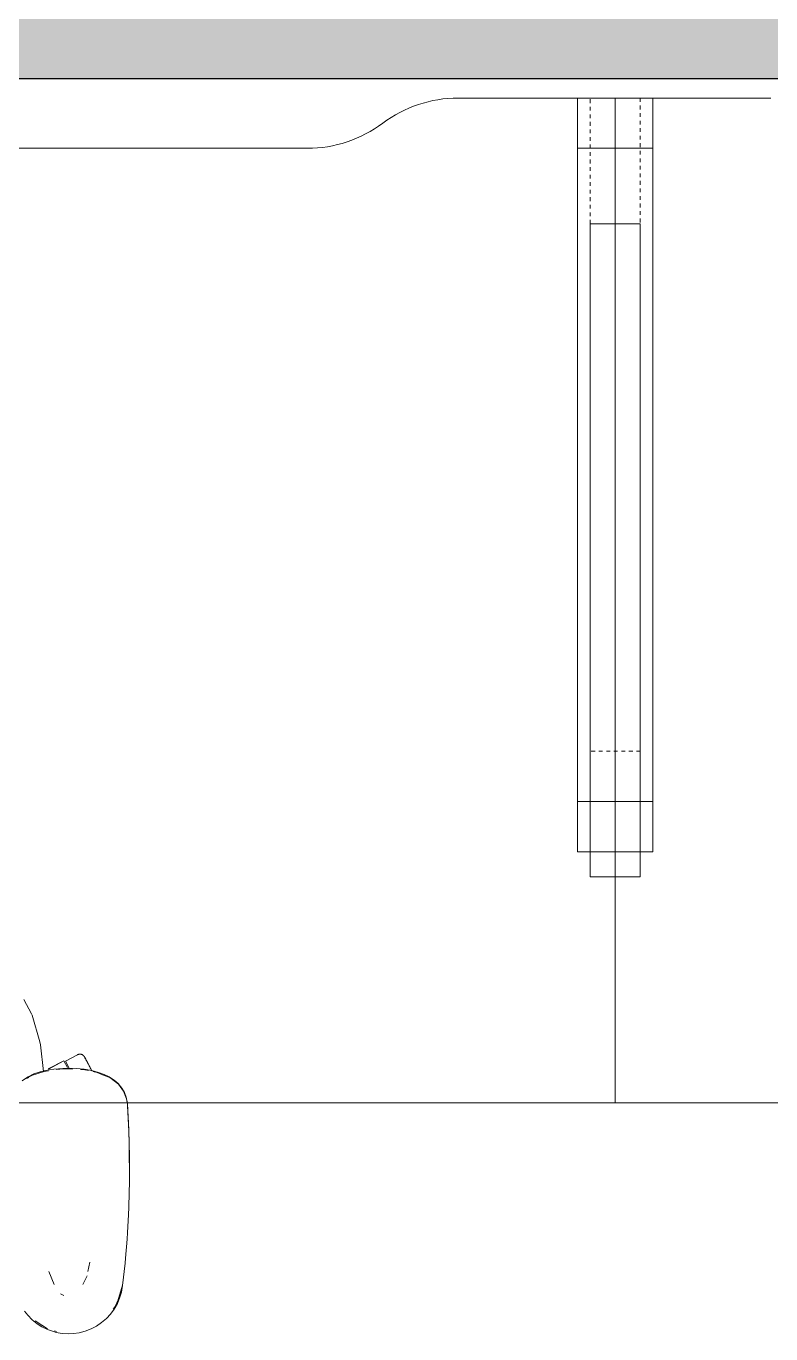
# Model space of a CAD drawing. Header units: millimetres. Extents: x 155927 to 295199, y -4084 to 97293.
# Drawn here: x 166177 to 166770, y 23233 to 24274 of the extents above; entities that cross this region are included whole.
import ezdxf

# ---------------------------------------------------------------- set-up
doc = ezdxf.new("R2010")
doc.units = ezdxf.units.MM
doc.header["$MEASUREMENT"] = 0
doc.linetypes.add('Dash', pattern=[6, 3, -3])
for name, color, linetype, lineweight in [('A-WALL-PATT', 7, 'CONTINUOUS', 9), ('G-IMPT', 8, 'CONTINUOUS', 9), ('I-FURN', 8, 'CONTINUOUS', 9), ('I-FURN-HDLN', 8, 'Dash', 9), ('I-WALL', 7, 'CONTINUOUS', 9)]:
    doc.layers.add(name, color=color, linetype=linetype, lineweight=lineweight)

msp = doc.modelspace()

# ---------------------------------------------------------------- hatches: boundary and pattern name
at = {"layer": 'A-WALL-PATT'}
msp.add_hatch(color=256, dxfattribs=at).paths.add_polyline_path([(169500.8, 24232.6), (169500.8, 24334.6), (163796.8, 24334.6), (163796.8, 24232.6), (169143.3, 24232.6)], flags=0)

# ---------------------------------------------------------------- linework, layer by layer
at = {"layer": 'G-IMPT'}
for p, q in [((166181.1, 23488), (166175.1, 23499.2)), ((166181.7, 23486.9), (166181.1, 23488)), ((166187.7, 23465.5), (166181.7, 23486.9)), ((166187.7, 23465.5), (166188.4, 23463.3)), ((166190.8, 23442), (166188.4, 23463.3)), ((166192.1, 23442.7), (166198.9, 23443.8)), ((166206.2, 23444.4), (166198.9, 23443.8)), ((166203.6, 23443.9), (166200.8, 23443.5)), ((166203.6, 23443.9), (166210.7, 23444.1)), ((166206.2, 23444.4), (166210.7, 23444.5)), ((166210.7, 23444.5), (166217.1, 23444.3)), ((166213.8, 23443.9), (166210.7, 23444.1)), ((166223.2, 23443.7), (166217.1, 23444.3)), ((166223.2, 23443.7), (166229.1, 23442.7)), ((166173.7, 23434.5), (166177.1, 23436.9)), ((166178.5, 23437.8), (166177.1, 23436.9)), ((166179, 23437.3), (166177.5, 23436.5)), ((166183.1, 23440), (166178.5, 23437.8)), ((166181.9, 23439.1), (166179.4, 23437.6)), ((166191.3, 23442.1), (166181.9, 23439.1)), ((166188.2, 23441.7), (166183.1, 23440)), ((166188.2, 23441.7), (166192.1, 23442.7)), ((166194.6, 23442.6), (166191.3, 23442.1)), ((166223.5, 23443.3), (166220.3, 23443.5)), ((166226.5, 23442.7), (166223.5, 23443.3)), ((166234.6, 23441.3), (166229.1, 23442.7)), ((166233.5, 23441.3), (166230, 23442)), ((166233.5, 23441.3), (166239.1, 23438.9)), ((166234.6, 23441.3), (166239, 23439.7)), ((166243, 23437.7), (166239, 23439.7)), ((166243.5, 23437.1), (166239.1, 23438.9)), ((166243, 23437.7), (166247.1, 23435.1)), ((166250.3, 23431.9), (166243.5, 23437.1)), ((166247.1, 23435.1), (166250.1, 23432.4)), ((166253.2, 23428.7), (166250.1, 23432.4)), ((166254.5, 23426.2), (166250.3, 23431.9)), ((166255.1, 23425.2), (166253.2, 23428.7)), ((166256.9, 23420.1), (166254.5, 23426.2)), ((166255.1, 23425.2), (166256.5, 23421.6)), ((166256.9, 23420.2), (166256.5, 23421.6)), ((166256.9, 23420.2), (166257.4, 23417.8)), ((166256.9, 23420.1), (166257.4, 23416.9)), ((166257.6, 23416.2), (166257.4, 23417.8)), ((166258.7, 23395.6), (166257.6, 23416.2)), ((166258.7, 23394.4), (166257.6, 23416.2)), ((166257.6, 23416.2), (166257.7, 23414.6)), ((166258.7, 23394.4), (166257.7, 23414.6)), ((166259.2, 23374.2), (166258.7, 23395.6)), ((166259, 23384.1), (166258.7, 23395.6)), ((166258.7, 23395.6), (166258.7, 23394.4)), ((166259.2, 23374.2), (166258.7, 23394.4)), ((166259.1, 23354), (166259, 23384.1)), ((166259.2, 23374.2), (166259, 23384.1)), ((166259, 23384.1), (166259.2, 23364.8)), ((166259.1, 23376.3), (166259.1, 23378.2)), ((166259.1, 23374.2), (166259.1, 23376.3)), ((166259.1, 23354), (166259.2, 23374.2)), ((166259.1, 23354), (166259.2, 23364.8)), ((166259.1, 23354), (166258.9, 23345.6)), ((166258.6, 23333.9), (166258.9, 23345.6)), ((166258.7, 23338.7), (166258.8, 23340.7)), ((166258.8, 23340.7), (166258.8, 23342.2)), ((166258.6, 23333.9), (166258.3, 23327.8)), ((166257.5, 23313.7), (166258.3, 23327.8)), ((166257.2, 23308.6), (166255.9, 23293.5)), ((166257.2, 23308.6), (166257.5, 23313.7)), ((166256.5, 23300.4), (166256.4, 23298.7)), ((166227.7, 23290.2), (166226.1, 23282.8)), ((166255.6, 23289.4), (166253.7, 23271.5)), ((166255.9, 23293.5), (166255.6, 23289.4)), ((166195, 23282.7), (166199.1, 23272.3)), ((166222.1, 23272.4), (166225.4, 23279.2)), ((166253.7, 23272), (166249.8, 23259.5)), ((166249.8, 23259.5), (166252.8, 23268.7)), ((166251.6, 23263), (166253.5, 23271.4)), ((166253.7, 23272), (166252.8, 23268.7)), ((166253.7, 23271.5), (166252.8, 23266.4)), ((166204.7, 23264.8), (166204.2, 23265.1)), ((166206.9, 23263.7), (166204.7, 23264.8)), ((166249.5, 23257.3), (166247, 23252.9)), ((166251.6, 23263), (166247.9, 23255)), ((166249.5, 23257.3), (166251.3, 23261.6)), ((166251.3, 23261.6), (166252.8, 23266.4)), ((166178.2, 23247.9), (166175.6, 23251.2)), ((166181.8, 23244.3), (166178.2, 23247.9)), ((166244, 23248.8), (166240.8, 23245.4)), ((166244, 23248.8), (166247, 23252.9)), ((166246.3, 23252.9), (166247.9, 23255)), ((166181.8, 23244.3), (166185.8, 23241.1)), ((166193.9, 23237.2), (166184, 23243.5)), ((166190.2, 23239.4), (166184, 23243.5)), ((166189.3, 23238.8), (166185.8, 23241.1)), ((166193.8, 23236.6), (166189.3, 23238.8)), ((166193.9, 23237.2), (166190.2, 23239.4)), ((166193.8, 23236.6), (166198.6, 23234.9)), ((166199.4, 23235.6), (166201.1, 23235)), ((166228.7, 23237), (166223.9, 23235.2)), ((166232.8, 23239.2), (166228.7, 23237)), ((166232.8, 23239.2), (166237, 23242.1)), ((166237, 23242.1), (166240.8, 23245.4)), ((166200.7, 23234.3), (166198.6, 23234.9)), ((166205.7, 23233.4), (166200.7, 23234.3)), ((166210.7, 23233.1), (166205.7, 23233.4)), ((166210.7, 23233.1), (166214.6, 23233.3)), ((166219.1, 23233.9), (166214.6, 23233.3)), ((166219.1, 23233.9), (166223.9, 23235.2))]:
    msp.add_line(p, q, dxfattribs=at)
at = {"layer": 'I-FURN'}
for p, q in [((166645.7, 24216.9), (166520.7, 24216.9)), ((166520.7, 24216.9), (166645.7, 24216.9)), ((166615.7, 23616.9), (166615.7, 24216.9)), ((166615.7, 24216.9), (166615.7, 24176.9)), ((166615.7, 24216.9), (166675.7, 24216.9)), ((166615.7, 24216.9), (166675.7, 24216.9)), ((166645.7, 23416.9), (166645.7, 24216.9)), ((166645.7, 24216.9), (166645.7, 23416.9)), ((166645.7, 24216.9), (166645.7, 23416.9)), ((166769.6, 24216.9), (166645.7, 24216.9)), ((166645.7, 24216.9), (166769.6, 24216.9)), ((166645.7, 23416.9), (166645.7, 24216.9)), ((166675.7, 24176.9), (166675.7, 24216.9)), ((166675.7, 24216.9), (166675.7, 23616.9)), ((166400.7, 24176.9), (165697, 24176.9)), ((165697, 24176.9), (166400.7, 24176.9)), ((166615.7, 24176.9), (166615.7, 23656.9)), ((166615.7, 24176.9), (166675.7, 24176.9)), ((166615.7, 24176.9), (166675.7, 24176.9)), ((166675.7, 23656.9), (166675.7, 24176.9)), ((166665.7, 24116.9), (166625.7, 24116.9)), ((166625.7, 24116.9), (166625.7, 23616.9)), ((166665.7, 23616.9), (166665.7, 24116.9)), ((166615.7, 23656.9), (166615.7, 23616.9)), ((166615.7, 23656.9), (166625.7, 23656.9)), ((166615.7, 23656.9), (166675.7, 23656.9)), ((166665.7, 23656.9), (166675.7, 23656.9)), ((166675.7, 23616.9), (166675.7, 23656.9)), ((166615.7, 23616.9), (166625.7, 23616.9)), ((166675.7, 23616.9), (166615.7, 23616.9)), ((166625.7, 23616.9), (166625.7, 23596.9)), ((166665.7, 23616.9), (166675.7, 23616.9)), ((166665.7, 23596.9), (166665.7, 23616.9)), ((166625.7, 23596.9), (166665.7, 23596.9)), ((166217.9, 23455.3), (166208.2, 23450.2)), ((166217.9, 23455.3), (166218, 23455.4)), ((166218, 23455.4), (166218.2, 23455.5)), ((166218.2, 23455.5), (166218.3, 23455.5)), ((166218.3, 23455.5), (166218.5, 23455.6)), ((166218.5, 23455.6), (166218.6, 23455.6)), ((166218.6, 23455.6), (166218.8, 23455.7)), ((166218.8, 23455.7), (166218.9, 23455.7)), ((166218.9, 23455.7), (166219.1, 23455.7)), ((166219.1, 23455.7), (166219.2, 23455.8)), ((166219.2, 23455.8), (166219.4, 23455.8)), ((166219.4, 23455.8), (166219.6, 23455.8)), ((166219.6, 23455.8), (166219.7, 23455.8)), ((166219.7, 23455.8), (166219.9, 23455.8)), ((166219.9, 23455.8), (166220, 23455.8)), ((166220, 23455.8), (166220.2, 23455.8)), ((166220.2, 23455.8), (166220.4, 23455.8)), ((166220.4, 23455.8), (166220.5, 23455.7)), ((166220.5, 23455.7), (166220.7, 23455.7)), ((166220.7, 23455.7), (166220.8, 23455.7)), ((166220.8, 23455.7), (166221, 23455.6)), ((166221, 23455.6), (166221.1, 23455.6)), ((166221.1, 23455.6), (166221.3, 23455.5)), ((166221.3, 23455.5), (166221.4, 23455.4)), ((166221.4, 23455.4), (166221.6, 23455.4)), ((166221.6, 23455.4), (166221.7, 23455.3)), ((166221.7, 23455.3), (166221.9, 23455.2)), ((166221.9, 23455.2), (166222, 23455.1)), ((166222, 23455.1), (166222.1, 23455)), ((166222.1, 23455), (166222.3, 23454.9)), ((166222.3, 23454.9), (166222.4, 23454.8)), ((166222.4, 23454.8), (166222.5, 23454.7)), ((166222.5, 23454.7), (166222.6, 23454.6)), ((166222.6, 23454.6), (166222.7, 23454.5)), ((166222.7, 23454.5), (166222.8, 23454.4)), ((166222.8, 23454.4), (166222.9, 23454.2)), ((166222.9, 23454.2), (166223, 23454.1)), ((166223, 23454.1), (166223.1, 23454)), ((166206.9, 23450.5), (166194.5, 23444)), ((166194.6, 23443.8), (166207, 23450.4)), ((166194.6, 23443.7), (166194.6, 23443.8)), ((166207, 23450.4), (166209.8, 23445.1)), ((166208.2, 23450.2), (166211.2, 23444.5)), ((166223.1, 23454), (166223.2, 23453.8)), ((166223.2, 23453.8), (166223.3, 23453.7)), ((166223.3, 23453.7), (166223.3, 23453.7)), ((166223.3, 23453.7), (166223.3, 23453.6)), ((166223.3, 23453.6), (166223.3, 23453.7)), ((166223.3, 23453.7), (166223.3, 23453.7)), ((166223.3, 23453.6), (166223.4, 23453.6)), ((166223.4, 23453.5), (166223.3, 23453.6)), ((166223.4, 23453.6), (166223.4, 23453.5)), ((166223.4, 23453.5), (166223.5, 23453.3)), ((166223.5, 23453.4), (166223.4, 23453.5)), ((166223.5, 23453.2), (166223.5, 23453.4)), ((166223.5, 23453.3), (166223.6, 23453.2)), ((166223.6, 23453), (166223.5, 23453.2)), ((166223.6, 23453.2), (166223.7, 23452.9)), ((166223.8, 23452.8), (166223.6, 23453)), ((166223.7, 23452.9), (166223.8, 23452.7)), ((166223.9, 23452.5), (166223.8, 23452.8)), ((166223.8, 23452.7), (166224, 23452.4)), ((166224.1, 23452.2), (166223.9, 23452.5)), ((166224, 23452.4), (166224.2, 23452)), ((166224.3, 23451.9), (166224.1, 23452.2)), ((166224.2, 23452), (166224.4, 23451.7)), ((166224.5, 23451.5), (166224.3, 23451.9)), ((166224.4, 23451.7), (166224.6, 23451.3)), ((166224.7, 23451), (166224.5, 23451.5)), ((166224.6, 23451.3), (166224.8, 23450.8)), ((166225, 23450.6), (166224.7, 23451)), ((166224.8, 23450.8), (166225.1, 23450.3)), ((166225.2, 23450.1), (166225, 23450.6)), ((166225.1, 23450.3), (166225.4, 23449.8)), ((166225.5, 23449.5), (166225.2, 23450.1)), ((166225.4, 23449.8), (166225.7, 23449.3)), ((166225.8, 23449), (166225.5, 23449.5)), ((166225.7, 23449.3), (166226, 23448.7)), ((166226.1, 23448.4), (166225.8, 23449)), ((166226.5, 23447.7), (166226.1, 23448.4)), ((166226.8, 23447.1), (166226.5, 23447.7)), ((166227.2, 23446.4), (166226.8, 23447.1)), ((166227.6, 23445.6), (166227.2, 23446.4)), ((166228, 23444.9), (166227.6, 23445.6)), ((166228.4, 23444.1), (166228, 23444.9)), ((166228.8, 23443.3), (166228.4, 23444.1)), ((166229.3, 23442.5), (166228.8, 23443.3)), ((165245.7, 23416.9), (166645.7, 23416.9)), ((166645.7, 23416.9), (165245.7, 23416.9)), ((166645.7, 23416.9), (168045.7, 23416.9)), ((168045.7, 23416.9), (166645.7, 23416.9))]:
    msp.add_line(p, q, dxfattribs=at)
for centre, start, end in [((166520.7, 24116.9), 90, 126.8699), ((166520.7, 24116.9), 90, 126.8699), ((166400.7, 24276.9), 270, 306.8699), ((166400.7, 24276.9), 270, 306.8699)]:
    msp.add_arc(centre, 100, start, end, dxfattribs=at)
at = {"layer": 'I-FURN-HDLN'}
for p, q in [((166625.7, 24216.9), (166665.7, 24216.9)), ((166625.7, 23696.9), (166625.7, 24216.9)), ((166665.7, 24216.9), (166665.7, 23696.9)), ((166665.7, 23696.9), (166625.7, 23696.9))]:
    msp.add_line(p, q, dxfattribs=at)
at = {"layer": 'I-WALL', "lineweight": 30}
msp.add_line((163796.8, 24232.6), (169500.8, 24232.6), dxfattribs=at)

doc.saveas('drawing.dxf')
